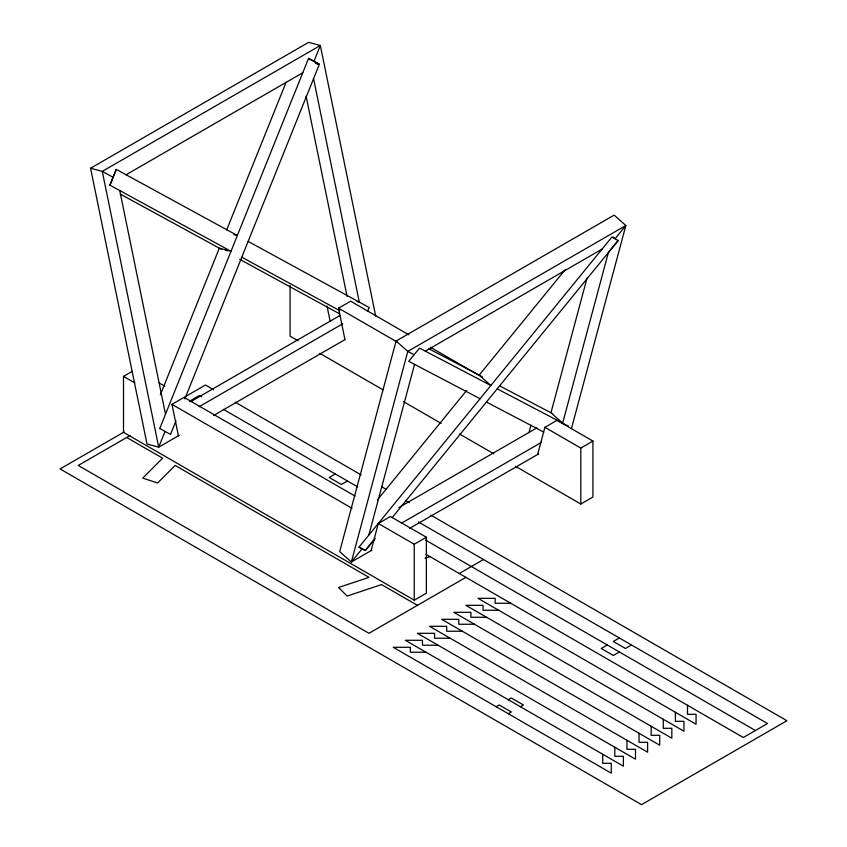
<?xml version="1.0" encoding="UTF-8"?>
<svg xmlns="http://www.w3.org/2000/svg" width="847" height="847" viewBox="0 0 847 847"><rect width="100%" height="100%" fill="white"/><g stroke="black" fill="none" stroke-linecap="round" stroke-linejoin="round"><path stroke-width="1.27" d="M571.471 428.455L625.848 225.503L614.149 215.117L396.1 341.013L339.668 551.63L351.367 562.006L371.918 550.148M368.837 535.039L414.564 364.369M371.05 550.645L378.323 523.488L390.446 516.501L426.359 537.231L426.359 593.186L414.236 600.184L123.514 432.33L123.514 376.375L132.323 371.293M528.962 432.722L530.995 425.141M537.623 454.479L544.896 427.333L557.008 420.334L592.921 441.065L592.921 497.02L580.809 504.018L515.558 466.348M587.13 277.752L550.952 412.764L562.652 423.14L608.39 252.47L618.246 240.379M109.951 185.186L116.304 169.411M160.337 394.829L219.341 248.182L231.04 251.315L109.888 185.154L116.24 169.368L237.393 235.54L233.878 234.598M226.668 229.96L286.117 82.223M159.744 428.518L308.583 58.316L319.372 64.213L184.826 398.873M165.059 431.377L158.717 447.163L147.018 444.029L90.576 168.235L308.626 42.35L320.325 45.484L375.708 316.09M313.983 61.259L320.325 45.484L102.275 171.38L90.576 168.235M175.954 420.927L170.522 434.405L159.67 428.434M367.693 311.135L369.154 307.493L248.171 241.427M377.37 499.942L466.718 390.393M565.118 269.77L479.18 375.126L490.879 385.501L419.54 348.106L408.762 361.33L480.09 398.725M362.145 548.792L351.367 562.006L407.799 351.389L625.848 225.503L615.07 238.716L613.122 236.991M375.179 538.364L365.322 550.455L358.98 547.12M374.533 539.253L365.353 550.508L359.001 547.183L611.894 237.054L618.204 240.516L392.055 517.771M126.097 174.757L302.781 72.747M124.181 431.938L60.084 468.942L641.55 804.65L786.916 720.723L430.943 515.198M178.399 435.792L171.962 404.347L184.074 397.359L355.094 496.098M184.847 396.915L205.45 385.014L213.465 389.641M344.962 339.626L338.525 308.181L350.647 301.193L408.794 334.766M130.089 435.517L78.252 465.448L368.985 633.302L465.903 577.347M189.484 401.234L199.394 395.507L201.681 396.83M190.776 401.626L340.102 315.412M199.056 406.74L342.686 323.808M179.268 435.294L158.717 447.163L102.275 171.38L113.064 177.267M213.508 415.528L344.803 339.721M425.342 351.145L602.037 249.134M335.306 473.981L329.25 477.475L341.373 484.473L347.429 480.98M398.821 507.586L536.754 427.957M401.404 523.234L541.614 442.282M409.588 528.39L538.597 453.918M378.323 523.488L414.236 544.229L426.359 537.231M544.896 427.333L580.809 448.063L592.921 441.065M459.233 573.504L483.468 559.518M496.183 706.737L499.211 704.99L511.323 711.978L508.295 713.735M508.295 699.738L511.323 697.992L523.435 704.99L520.407 706.737M607.267 644.98L601.211 648.474L613.323 655.472L619.379 651.978M619.379 637.982L613.323 641.486L625.435 648.474L631.491 644.98M425.067 558.258L429.98 556.617M510.805 603.276L495.146 603.276L495.146 598.331L478.015 598.331L696.065 724.217L696.065 714.328L687.499 714.328L687.499 705.286M498.692 610.274L483.034 610.274L483.034 605.33L465.903 605.33L683.953 731.215L683.953 721.326L675.377 721.326L675.377 712.285M486.58 617.262L470.911 617.262L470.911 612.317L453.78 612.317L671.83 738.213L671.83 728.314L663.265 728.314L663.265 719.272M474.468 624.26L458.799 624.26L458.799 619.316L441.668 619.316L659.718 745.201L659.718 735.312L651.152 735.312L651.152 726.271M462.346 631.248L446.687 631.248L446.687 626.304L429.556 626.304L647.606 752.2L647.606 742.3L639.04 742.3L639.04 733.258M450.233 638.246L434.575 638.246L434.575 633.302L417.444 633.302L635.494 759.187L635.494 749.299L626.928 749.299L626.928 740.257M438.121 645.245L422.462 645.245L422.462 640.29L405.332 640.29L623.381 766.186L623.381 756.297L614.816 756.297L614.816 747.255M426.009 652.232L410.35 652.232L410.35 647.288L393.22 647.288L611.269 773.173L611.269 763.285L602.693 763.285L602.693 754.243M315.857 63.271L318.197 63.896M315.899 63.44L318.239 64.065M356.958 301.479L359.297 302.114L313.57 78.633M428.815 348.731L482.345 376.799M499.762 385.925L552.106 413.368M497.221 388.837L568.464 426.179M414.151 354.713L407.799 351.389L396.1 341.013M486.443 402.05L543.668 432.055M308.626 58.496L319.404 64.383M241.819 257.202L339.763 310.69M225.186 249.749L227.345 250.924M120.285 194.09L221.501 249.357M239.754 259.33L339.509 313.803M430.456 347.27L479.476 375.57M338.525 308.181L396.671 341.754M298.091 340.79L290.076 336.164L290.076 285.418M319.838 353.347L382.791 389.694M403.394 401.584L441.16 423.394M459.476 433.96L493.812 453.791M235.212 402.198L361.118 474.892M381.722 486.792L386.296 489.428M405.755 500.662L409.196 502.652M223.375 409.355L357.709 486.919M418.302 521.9L767.53 723.518L743.306 737.504L426.02 554.33M159.194 382.992L164.805 386.232M425.533 540.058L755.418 730.516M123.514 376.375L134.737 382.855M171.962 404.347L352.108 508.359M126.711 437.476L162.624 458.206L142.751 478.079L157.584 483.023L175.17 465.448L368.985 577.347L338.535 587.5L347.101 596.066L381.531 584.589L417.444 605.33M306.095 96.166L347.069 296.386M327.027 306.021L330.15 321.257M119.745 190.533L165.472 414.014M580.809 448.063L580.809 504.018M414.236 544.229L414.236 600.184"/></g></svg>
